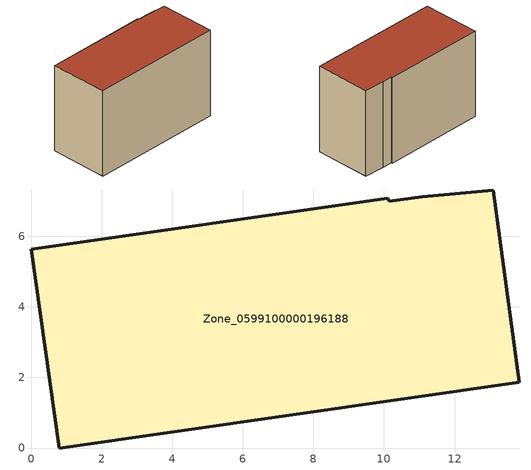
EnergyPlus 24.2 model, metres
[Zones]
Zone_0599100000196188
 floor ground (C_G): 10.11,7.07 10.15,6.99 11.08,7.11 13.1,7.31 13.84,1.86 0.8,0 0,5.63 z0
 wall outside (C_F): 0,5.63 0.8,0 13.84,1.86 13.1,7.31 11.08,7.11 10.15,6.99 10.11,7.07 0,5.63 z0:8.6
 roof outside (C_R): 10.15,6.99 10.11,7.07 0,5.63 0.8,0 13.84,1.86 13.1,7.31 11.08,7.11 z8.6
[BUILDING]
Pand.0599100000196188: North Axis=0; Terrain=City; Loads Convergence Tolerance Value=0.04; Temperature Convergence Tolerance Value=0.4; Solar Distribution=FullExterior; Maximum Number of Warmup Days=25; Minimum Number of Warmup Days=1
[Site:Location]
Rotterdam.The.Hague.AP_ZH_NLD Design_Conditions: Latitude=51.96; Longitude=4.45; Time Zone=1; Elevation=-4.5
[SITE:GROUNDTEMPERATURE:BUILDINGSURFACE]
18, 18, 18, 18, 18, 18, 18, 18, 18, 18, 18, 18
[MATERIAL] Thermal Absorptance=0.9; Solar Absorptance=0.7; Visible Absorptance=0.7
Name | Roughness | Thickness | Conductivity | Density | Specific Heat
G.TI.1992-2005 | MediumSmooth | 0.15 | 0.06 | 540 | 1210
F.TI.1992-2005 | Rough | 0.3 | 0.12 | 1920 | 840
R.TI.1992-2005 | MediumRough | 0.2 | 0.08 | 1500 | 1000
[CONSTRUCTION]
C_G: G.TI.1992-2005
C_F: F.TI.1992-2005
C_R: R.TI.1992-2005
[ZONE]
Zone_0599100000196188: Type=1; Multiplier=1; Ceiling Height=Autocalculate; Volume=Autocalculate; Floor Area=autocalculate; Part of Total Floor Area=Yes
[ZONEINFILTRATION:DESIGNFLOWRATE]
Infil_Zone_0599100000196188: Zone or ZoneList or Space or SpaceList=Zone_0599100000196188; Schedule=AlwaysOn; Design Flow Rate Calculation Method=Flow/Area; Flow Rate per Floor Area=0.0015; Constant Term Coefficient=1; Temperature Term Coefficient=0; Velocity Term Coefficient=0; Velocity Squared Term Coefficient=0
[HVACTEMPLATE:ZONE:IDEALLOADSAIRSYSTEM]
Zone_0599100000196188: Maximum Heating Supply Air Temperature=50; Minimum Cooling Supply Air Temperature=13; Maximum Heating Supply Air Humidity Ratio=0.0156; Minimum Cooling Supply Air Humidity Ratio=0.0077; Heating Limit=NoLimit; Cooling Limit=NoLimit; Dehumidification Control Type=ConstantSensibleHeatRatio; Cooling Sensible Heat Ratio=0.7; Dehumidification Setpoint=60; Humidification Control Type=None; Humidification Setpoint=30; Outdoor Air Method=None; Outdoor Air Flow Rate per Person=0.00944; Outdoor Air Flow Rate per Zone Floor Area=0; Outdoor Air Flow Rate per Zone=0; Demand Controlled Ventilation Type=None; Outdoor Air Economizer Type=NoEconomizer; Heat Recovery Type=None; Sensible Heat Recovery Effectiveness=0.7; Latent Heat Recovery Effectiveness=0.65
[ZONECONTROL:THERMOSTAT]
ThermostatControl_Zone_0599100000196188: Zone or ZoneList=Zone_0599100000196188; Control Type Schedule=DualSetpointControlType; Control 1=Thermostat_Zone_0599100000196188; Temperature Difference Between Cutout And Setpoint=0
[THERMOSTATSETPOINT:DUALSETPOINT]
Thermostat_Zone_0599100000196188: Heating Setpoint Temperature Schedule=HeatingSetpoint_Zone_0599100000196188; Cooling Setpoint Temperature Schedule=CoolingSetpoint_Zone_0599100000196188
[SCHEDULE:COMPACT]
HeatingSetpoint_Zone_0599100000196188: Through: 12/31, For: AllDays, Until: 24:00, 21
CoolingSetpoint_Zone_0599100000196188: Through: 12/31, For: AllDays, Until: 24:00, 24
DualSetpointControlType: Through: 12/31, For: AllDays, Until: 24:00, 4
AlwaysOn: Through: 12/31, For: AllDays, Until: 24:00, 1
